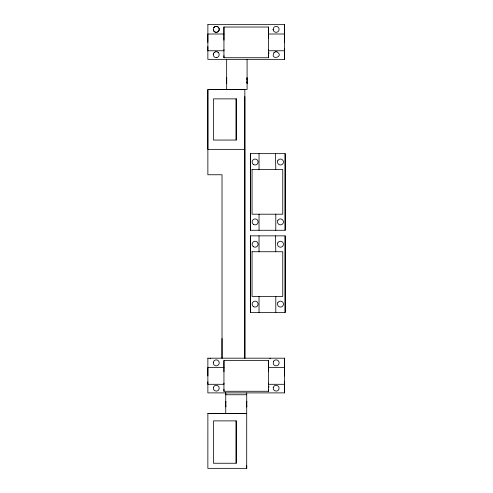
<?xml version="1.0" encoding="UTF-8"?>
<svg xmlns="http://www.w3.org/2000/svg" width="493" height="493" viewBox="0 0 493 493"><rect width="100%" height="100%" fill="white"/><g stroke="black" fill="none" stroke-linecap="round" stroke-linejoin="round"><path stroke-width="0.74" d="M207.867 46.57L207.861 50.761L223.939 50.761L223.939 49.639M246.722 392.896L246.703 468.35L207.861 468.35L207.873 413.436L246.71 413.436L207.873 413.436M207.873 358.189L207.867 392.896L284.504 392.896L284.504 358.189L207.867 358.189M247.092 59.357L247.079 89.504L207.873 89.566L207.867 174.762L222.023 174.762L222.016 358.189L222.023 338.549M207.873 24.65L207.861 59.357L284.498 59.357L284.498 24.65L207.861 24.65M207.867 381.841L207.867 384.3L223.945 384.3L223.945 383.172M223.945 55.678L223.939 57.736L268.617 57.736L268.617 55.684M223.939 57.736L223.945 38.405M223.945 38.195L223.939 27.029L268.617 27.029L268.617 57.736M223.945 391.276L223.945 360.562L268.617 360.562L268.617 391.276L223.945 391.276L223.945 389.217M223.945 371.734L223.945 360.562M225.739 406.066L225.739 402.122M225.739 392.896L225.739 394.757L246.716 394.757M225.732 406.035L225.739 406.885L225.739 405.492M225.732 402.159L225.739 401.302L225.739 402.695M226.669 83.372L226.675 82.614L226.669 83.299M226.663 89.572L226.663 59.357M236.172 140.055L236.172 98.871L236.172 140.055L213.444 140.061L213.463 98.871L236.172 98.871M236.165 463.241L236.165 420.88L236.153 463.247L213.444 463.247L213.457 420.88L236.165 420.88M244.861 96.56L244.861 358.189L244.842 89.504L207.861 89.572L207.861 149.367L244.848 149.367M246.716 468.344L246.716 465.558M246.716 402.695L246.716 401.302L246.716 406.066M246.71 405.536L246.71 406.885L246.71 405.449M247.085 83.126L247.085 82.158M247.092 79.244L247.092 77.845L247.085 78.295M247.092 82.614L247.085 79.12M250.438 312.488L250.438 235.857L285.139 235.857L285.139 312.488L250.438 312.488L250.438 235.857M250.438 230.274L250.438 153.65L285.139 153.65L285.139 230.274L250.438 230.274L250.438 153.65M259.035 251.738L259.035 235.857M259.035 169.524L259.035 153.65M268.617 49.639L268.617 50.761L284.492 50.761L284.492 48.308M268.617 38.195L268.617 27.029M268.623 371.734L268.617 360.562M268.623 389.217L268.617 391.276M268.617 383.172L268.617 384.3L284.492 384.3L284.498 381.841M275.79 251.738L275.501 235.857M275.79 169.524L275.501 153.65M285.139 312.488L285.139 235.857M285.139 230.274L285.139 153.65M225.732 406.78L225.732 406.54M225.732 401.413L225.732 401.653M273.147 29.525L273.652 27.676A2.976 2.976 0 0 1 278.366 27.361A2.976 2.976 0 0 1 277.448 32.002L276.709 32.248A2.976 2.976 0 0 1 273.208 29.913L273.147 29.525L273.208 29.913M216.242 57.656C213.697 57.761 212.261 54.304 214.135 52.572M213.266 54.68L213.364 53.91M213.765 27.676L213.321 29.913A2.976 2.976 0 0 0 216.821 32.248L217.561 31.996A2.976 2.976 0 0 0 218.479 27.361A2.976 2.976 0 0 0 213.765 27.676A2.976 2.976 0 0 1 218.479 27.368A2.976 2.976 0 0 1 217.561 32.002M273.658 361.215L273.208 363.452A2.976 2.976 0 0 0 276.715 365.788L277.454 365.535A2.976 2.976 0 0 0 278.366 360.901A2.976 2.976 0 0 0 273.652 361.215M274.022 52.572C269.517 61.003 285.016 56.868 276.893 51.802M210.012 358.793L210.536 358.189M269.899 358.793L270.423 358.189M214.135 52.572L215.472 51.802M274.022 52.572L275.359 51.802M225.745 413.436L225.745 392.896M215.472 51.802L217.012 51.802M216.242 57.656C218.787 57.761 220.223 54.304 218.344 52.572M275.353 51.802L276.9 51.802M223.939 34.005L207.861 34.005L207.867 42.38M268.617 34.005L284.492 34.005L284.492 42.38M223.945 367.544L207.867 367.544L207.867 375.919M268.617 367.544L284.498 367.544L284.498 375.919M217.012 51.802L218.35 52.572M223.939 27.029L223.945 40.216M247.085 77.986L247.085 79.367M247.085 83.299L247.085 82.984M247.085 81.912L247.092 83.058M226.669 78.295L226.669 79.367M226.669 81.912L226.669 82.984M284.492 24.65L284.492 34.005M284.492 50.761L284.492 59.357M284.492 358.189L284.498 367.544M284.492 384.3L284.498 392.896M275.79 214.196L275.79 230.274M275.79 296.41L275.79 312.488M259.035 214.196L259.035 230.274M259.035 296.41L259.035 312.488M226.675 79.244L226.675 82.035M225.739 402.658L225.739 403.329M225.732 404.864L225.732 405.536M268.716 387.572A7.444 7.444 0 0 1 268.944 386.29M268.71 54.033A7.444 7.444 0 0 1 268.938 52.751M216.828 32.248A2.976 2.976 0 0 1 213.321 29.913M226.669 77.912L226.675 78.664L226.669 77.851M252.052 251.738L252.052 296.41L282.766 296.41L282.766 251.738L252.052 251.738M252.052 169.524L252.052 214.196L282.766 214.196L282.766 169.524L252.052 169.524M213.278 362.675L213.321 363.452A2.976 2.976 0 0 0 216.828 365.788L217.567 365.535A2.976 2.976 0 0 0 218.485 360.901A2.976 2.976 0 0 0 213.765 361.215L213.272 362.675M213.37 387.449C212.236 391.103 218.276 392.724 219.126 388.989C220.248 385.335 214.215 383.714 213.364 387.449M273.258 387.449C272.124 391.103 278.163 392.724 279.007 388.989C280.135 385.335 274.102 383.714 273.251 387.449M277.793 160.693L277.547 161.433A2.976 2.976 0 0 0 281.423 164.835L282.119 164.489A2.976 2.976 0 0 0 282.427 159.775A2.976 2.976 0 0 0 277.793 160.693M277.793 220.581L277.547 221.32A2.976 2.976 0 0 0 281.423 224.722L282.119 224.377A2.976 2.976 0 0 0 282.427 219.662A2.976 2.976 0 0 0 277.793 220.581M277.793 242.907L277.547 243.641A2.976 2.976 0 0 0 281.423 247.048L282.119 246.703A2.976 2.976 0 0 0 282.427 241.989A2.976 2.976 0 0 0 277.793 242.907M277.793 302.794L277.547 303.528A2.976 2.976 0 0 0 281.423 306.929L282.119 306.591A2.976 2.976 0 0 0 282.427 301.87A2.976 2.976 0 0 0 277.793 302.794M253.624 164.594A2.976 2.976 0 0 0 258.092 162.012A2.976 2.976 0 0 0 253.624 159.436A2.976 2.976 0 0 0 253.624 164.594M253.624 224.481A2.976 2.976 0 0 0 258.092 221.899A2.976 2.976 0 0 0 253.624 219.317A2.976 2.976 0 0 0 253.624 224.481M253.624 246.802A2.976 2.976 0 0 0 258.092 244.226A2.976 2.976 0 0 0 253.624 241.644A2.976 2.976 0 0 0 253.624 246.802M253.624 306.689A2.976 2.976 0 0 0 258.092 304.113A2.976 2.976 0 0 0 253.624 301.531A2.976 2.976 0 0 0 253.624 306.689"/></g></svg>
